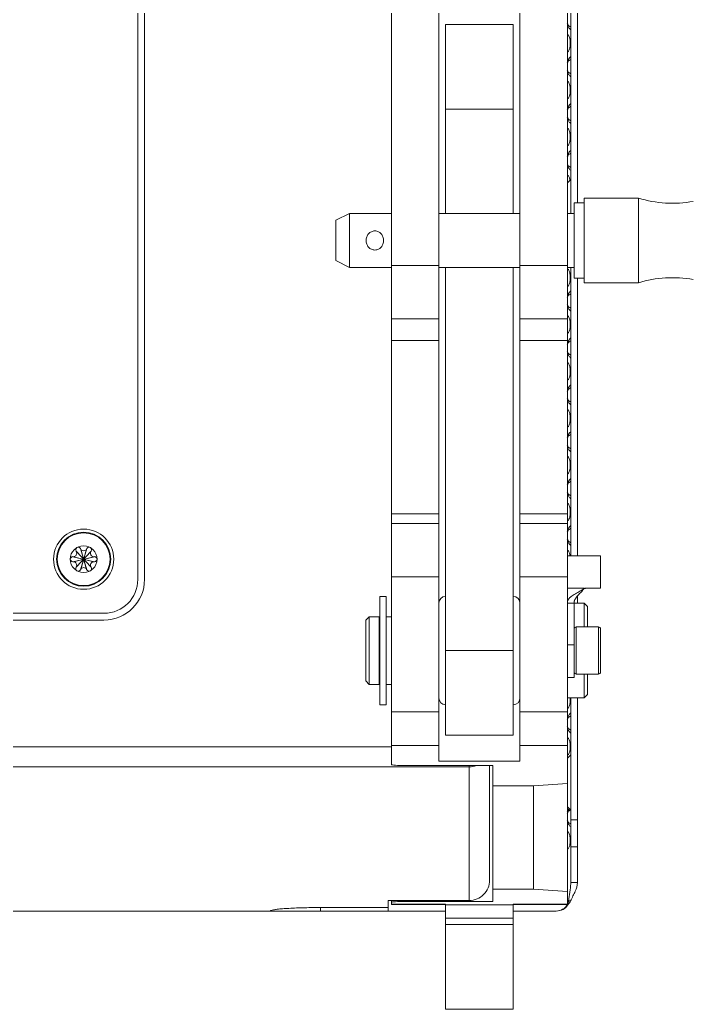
# Model space of a CAD drawing. Header units: millimetres. Extents: x 0 to 2524, y 0 to 1785.
# Drawn here: x 2258.7 to 2358.3, y 1192.5 to 1338.7 of the extents above; entities that cross this region are included whole.
import ezdxf

# ---------------------------------------------------------------- set-up
doc = ezdxf.new("R2010")
doc.units = ezdxf.units.MM
doc.header["$LTSCALE"] = 0.1
doc.layers.get('0').update_dxf_attribs({"lineweight": 13})

msp = doc.modelspace()

# ---------------------------------------------------------------- linework, layer by layer
for p, q in [((2339.67, 1207.96), (2339.67, 1429.47)), ((2313.67, 1228.61), (2313.67, 1393.32)), ((2320.67, 1229.1), (2320.67, 1392.83)), ((2332.67, 1229.1), (2332.67, 1392.83)), ((2340.17, 1391.97), (2340.17, 1310.05)), ((2341.17, 1391.97), (2341.17, 1311.65)), ((2276.17, 1255.97), (2276.17, 1365.97)), ((2277.17, 1365.97), (2277.17, 1255.97)), ((2331.67, 1337.97), (2321.67, 1337.97)), ((2321.67, 1310.05), (2321.67, 1337.97)), ((2331.67, 1310.05), (2331.67, 1337.97)), ((2339.71, 1337.88), (2339.81, 1337.88)), ((2339.71, 1337.88), (2339.71, 1336.52)), ((2339.71, 1333.91), (2339.71, 1332.56)), ((2339.71, 1332.56), (2339.81, 1332.56)), ((2339.71, 1330.95), (2339.81, 1330.95)), ((2339.71, 1330.95), (2339.71, 1329.6)), ((2339.71, 1326.98), (2339.71, 1325.63)), ((2331.67, 1325.47), (2321.67, 1325.47)), ((2339.71, 1325.63), (2339.81, 1325.63)), ((2339.71, 1324.02), (2339.81, 1324.02)), ((2339.71, 1324.02), (2339.71, 1322.67)), ((2339.71, 1320.05), (2339.71, 1318.7)), ((2339.71, 1318.7), (2339.81, 1318.7)), ((2339.71, 1317.09), (2339.81, 1317.09)), ((2339.71, 1317.09), (2339.71, 1315.74)), ((2339.67, 1314.57), (2340.17, 1315.07)), ((2340.67, 1311.65), (2342.17, 1311.65)), ((2340.67, 1300.49), (2340.67, 1311.65)), ((2342.17, 1312.32), (2350.17, 1312.32)), ((2342.17, 1299.82), (2342.17, 1312.32)), ((2350.17, 1299.82), (2350.17, 1312.32)), ((2305.47, 1309.05), (2307.47, 1310.05)), ((2305.47, 1303.09), (2305.47, 1309.05)), ((2307.47, 1310.05), (2313.67, 1310.05)), ((2307.47, 1302.09), (2307.47, 1310.05)), ((2320.67, 1310.05), (2332.67, 1310.05)), ((2339.67, 1310.05), (2340.67, 1310.05)), ((2305.47, 1303.09), (2307.47, 1302.09)), ((2307.47, 1302.09), (2313.67, 1302.09)), ((2313.67, 1302.35), (2320.67, 1302.35)), ((2320.67, 1302.09), (2332.67, 1302.09)), ((2321.67, 1232.97), (2321.67, 1302.09)), ((2331.67, 1232.97), (2331.67, 1302.09)), ((2332.67, 1302.35), (2339.67, 1302.35)), ((2339.67, 1302.09), (2340.67, 1302.09)), ((2339.71, 1302.09), (2339.71, 1301.88)), ((2340.17, 1302.09), (2340.17, 1259.47)), ((2340.67, 1300.49), (2342.17, 1300.49)), ((2341.17, 1300.49), (2341.17, 1259.47)), ((2339.71, 1299.27), (2339.71, 1297.92)), ((2342.17, 1299.82), (2350.17, 1299.82)), ((2339.71, 1297.92), (2339.81, 1297.92)), ((2339.71, 1296.31), (2339.81, 1296.31)), ((2339.71, 1296.31), (2339.71, 1294.96)), ((2313.67, 1294.47), (2320.67, 1294.47)), ((2332.67, 1294.47), (2339.67, 1294.47)), ((2320.67, 1291.27), (2313.67, 1291.27)), ((2339.67, 1291.27), (2332.67, 1291.27)), ((2339.71, 1292.34), (2339.71, 1290.99)), ((2339.71, 1290.99), (2339.81, 1290.99)), ((2339.71, 1289.38), (2339.81, 1289.38)), ((2339.71, 1289.38), (2339.71, 1288.03)), ((2339.71, 1285.41), (2339.71, 1284.06)), ((2339.71, 1284.06), (2339.81, 1284.06)), ((2339.71, 1282.45), (2339.81, 1282.45)), ((2339.71, 1282.45), (2339.71, 1281.1)), ((2339.71, 1278.48), (2339.71, 1277.13)), ((2339.71, 1277.13), (2339.81, 1277.13)), ((2339.71, 1275.52), (2339.81, 1275.52)), ((2339.71, 1275.52), (2339.71, 1274.17)), ((2339.71, 1271.55), (2339.71, 1270.2)), ((2339.71, 1270.2), (2339.81, 1270.2)), ((2339.71, 1268.59), (2339.81, 1268.59)), ((2339.71, 1268.59), (2339.71, 1267.24)), ((2320.67, 1265.67), (2313.67, 1265.67)), ((2339.67, 1265.67), (2332.67, 1265.67)), ((2320.67, 1264.23), (2313.67, 1264.23)), ((2339.67, 1264.23), (2332.67, 1264.23)), ((2339.71, 1264.63), (2339.71, 1263.27)), ((2339.71, 1263.27), (2339.81, 1263.27)), ((2267.69, 1260.54), (2267.74, 1260.47)), ((2267.69, 1260.54), (2268.64, 1257.39)), ((2267.69, 1257.39), (2268.64, 1260.54)), ((2267.74, 1260.47), (2268.6, 1257.47)), ((2267.74, 1257.47), (2268.6, 1260.47)), ((2268.6, 1260.47), (2268.64, 1260.54)), ((2339.71, 1261.67), (2339.81, 1261.67)), ((2339.71, 1261.67), (2339.71, 1260.31)), ((2266.57, 1258.59), (2269.77, 1259.34)), ((2266.57, 1259.34), (2266.65, 1259.34)), ((2266.57, 1259.34), (2269.77, 1258.59)), ((2266.65, 1258.59), (2269.68, 1259.34)), ((2266.65, 1259.34), (2269.68, 1258.59)), ((2267.04, 1260.17), (2269.29, 1257.77)), ((2267.04, 1257.77), (2269.29, 1260.17)), ((2267.09, 1260.09), (2267.04, 1260.17)), ((2267.09, 1260.09), (2269.25, 1257.84)), ((2267.09, 1257.84), (2269.25, 1260.09)), ((2269.29, 1260.17), (2269.25, 1260.09)), ((2269.68, 1259.34), (2269.77, 1259.34)), ((2339.67, 1259.47), (2344.55, 1259.47)), ((2344.55, 1254.67), (2344.55, 1259.47)), ((2266.65, 1258.59), (2266.57, 1258.59)), ((2267.04, 1257.77), (2267.09, 1257.84)), ((2267.74, 1257.47), (2267.69, 1257.39)), ((2268.64, 1257.39), (2268.6, 1257.47)), ((2269.25, 1257.84), (2269.29, 1257.77)), ((2269.77, 1258.59), (2269.68, 1258.59)), ((2320.67, 1256.35), (2313.67, 1256.35)), ((2339.67, 1256.35), (2332.67, 1256.35)), ((2342.12, 1254.67), (2339.67, 1254.67)), ((2342.3, 1254.67), (2344.55, 1254.67)), ((2311.97, 1253.47), (2312.87, 1253.47)), ((2311.97, 1237.47), (2311.97, 1253.47)), ((2312.87, 1253.47), (2312.87, 1237.47)), ((2341.17, 1253.53), (2341.17, 1252.47)), ((2339.67, 1252.47), (2340.67, 1252.47)), ((2340.68, 1252.62), (2340.67, 1252.47)), ((2340.67, 1252.47), (2342.17, 1252.47)), ((2340.67, 1252.47), (2340.67, 1241.47)), ((2342.67, 1251.97), (2342.17, 1252.47)), ((2342.17, 1248.95), (2342.17, 1252.47)), ((2342.67, 1248.95), (2342.67, 1251.97)), ((2066.17, 1250.97), (2271.17, 1250.97)), ((2309.87, 1249.97), (2310.37, 1250.47)), ((2310.37, 1250.47), (2311.87, 1250.47)), ((2310.37, 1240.47), (2310.37, 1250.47)), ((2311.87, 1240.47), (2311.87, 1250.47)), ((2312.87, 1250.47), (2313.67, 1250.47)), ((2271.17, 1249.97), (1699.17, 1249.97)), ((2309.87, 1240.97), (2309.87, 1249.97)), ((2311.87, 1249.47), (2311.97, 1249.47)), ((2340.97, 1248.95), (2344.28, 1248.95)), ((2340.97, 1248.95), (2340.97, 1241.99)), ((2344.28, 1248.95), (2344.28, 1241.99)), ((2344.58, 1248.65), (2344.58, 1242.29)), ((2339.67, 1246.3), (2340.67, 1246.3)), ((2331.67, 1245.47), (2321.67, 1245.47)), ((2311.87, 1241.47), (2311.97, 1241.47)), ((2339.67, 1241.47), (2340.67, 1241.47)), ((2340.97, 1241.99), (2344.28, 1241.99)), ((2342.17, 1238.47), (2342.17, 1241.99)), ((2342.67, 1238.97), (2342.67, 1241.99)), ((2309.87, 1240.97), (2310.37, 1240.47)), ((2310.37, 1240.47), (2311.87, 1240.47)), ((2312.87, 1240.47), (2313.67, 1240.47)), ((2339.67, 1238.47), (2342.17, 1238.47)), ((2340.17, 1238.47), (2340.17, 1211.18)), ((2341.17, 1211.18), (2341.17, 1238.47)), ((2342.67, 1238.97), (2342.17, 1238.47)), ((2311.97, 1237.47), (2312.87, 1237.47)), ((2320.67, 1236.42), (2313.67, 1236.42)), ((2339.67, 1236.42), (2332.67, 1236.42)), ((2339.71, 1236.91), (2339.71, 1235.56)), ((2339.71, 1235.56), (2339.81, 1235.56)), ((2331.67, 1232.97), (2321.67, 1232.97)), ((2339.71, 1233.95), (2339.81, 1233.95)), ((2339.71, 1233.95), (2339.71, 1232.6)), ((1656.67, 1231.26), (2313.67, 1231.26)), ((2320.67, 1231.44), (2313.67, 1231.44)), ((2339.67, 1231.44), (2332.67, 1231.44)), ((2339.67, 1229.57), (2340.17, 1230.07)), ((2339.71, 1229.99), (2339.71, 1229.61)), ((1645.17, 1228.27), (2325.17, 1228.27)), ((2315.67, 1228.47), (2328.67, 1228.47)), ((2320.67, 1229.1), (2332.67, 1229.1)), ((2325.17, 1228.47), (2325.17, 1208.53)), ((2328.17, 1228.47), (2328.17, 1211.54)), ((2328.67, 1208.4), (2328.67, 1228.47)), ((2334.67, 1225.47), (2328.67, 1225.47)), ((2334.67, 1225.47), (2339.67, 1225.82)), ((2334.67, 1210.22), (2334.67, 1225.47)), ((2339.67, 1222.37), (2340.17, 1221.87)), ((2339.71, 1222.32), (2339.71, 1221.71)), ((2339.71, 1221.71), (2339.81, 1221.71)), ((2339.71, 1220.1), (2339.81, 1220.1)), ((2339.71, 1220.1), (2339.71, 1218.75)), ((2341.17, 1220.44), (2340.17, 1220.44)), ((2339.71, 1216.13), (2339.71, 1207.98)), ((2340.17, 1216.44), (2341.17, 1216.44)), ((2340.17, 1211.18), (2341.17, 1211.18)), ((2334.67, 1210.22), (2328.67, 1210.22)), ((2334.67, 1210.22), (2339.67, 1209.87)), ((2325.17, 1208.53), (2313.17, 1208.53)), ((2313.17, 1206.97), (2313.17, 1208.53)), ((2313.67, 1207.96), (2313.67, 1208.53)), ((2321.67, 1207.97), (2313.67, 1207.97)), ((2313.67, 1207.96), (2321.67, 1207.96)), ((2315.67, 1208.53), (2315.67, 1208.4)), ((2315.67, 1208.4), (2328.67, 1208.4)), ((2321.67, 1192.47), (2321.67, 1207.97)), ((2321.67, 1207.9), (2331.67, 1207.9)), ((2339.67, 1207.97), (2331.67, 1207.97)), ((2331.67, 1192.47), (2331.67, 1207.97)), ((2331.67, 1207.96), (2339.67, 1207.96)), ((2339.71, 1207.98), (2339.81, 1207.98)), ((2339.84, 1208.52), (2339.83, 1208.47)), ((2340.16, 1208.47), (2339.83, 1208.47)), ((1657.17, 1206.97), (2313.17, 1206.97)), ((2313.17, 1207.49), (2303.17, 1207.49)), ((2303.17, 1207.49), (2303.17, 1206.97)), ((2313.17, 1206.97), (2321.67, 1206.97)), ((2331.67, 1206.97), (2337.98, 1206.97)), ((2321.67, 1205.91), (2331.67, 1205.91)), ((2321.67, 1204.97), (2331.67, 1204.97)), ((2331.67, 1192.47), (2321.67, 1192.47))]:
    msp.add_line(p, q)
for radius in [4.45, 4, 3.9, 1.98]:
    msp.add_circle((2268.17, 1258.97), radius)
for centre, radius, start, end in [((2341.08, 1338.68), 1.51, 199.5448, 212.2926), ((2341.08, 1331.75), 1.51, 147.7074, 160.4552), ((2341.08, 1331.75), 1.51, 199.5448, 212.2926), ((2341.08, 1324.82), 1.51, 147.7074, 160.4552), ((2341.08, 1324.83), 1.51, 199.5448, 212.2926), ((2341.08, 1317.89), 1.51, 147.7074, 160.4552), ((2341.07, 1317.89), 1.5, 205.7841, 212.3134), ((2355.24, 1329.07), 17.5, 253.165, 280.0027), ((2355.24, 1283.07), 17.5, 79.9973, 106.835), ((2341.08, 1297.11), 1.51, 147.7074, 160.4552), ((2341.08, 1297.11), 1.51, 199.5448, 212.2926), ((2341.08, 1290.18), 1.51, 147.7074, 160.4552), ((2341.08, 1290.18), 1.51, 199.5448, 212.2926), ((2341.02, 1289.58), 1.86, 129.4575, 130.7588), ((2341.08, 1283.25), 1.51, 147.7074, 160.4552), ((2341.08, 1283.26), 1.51, 199.5448, 212.2926), ((2341.08, 1276.33), 1.51, 147.7074, 160.4552), ((2341.08, 1276.33), 1.51, 199.5448, 212.2926), ((2341.08, 1269.4), 1.51, 147.7074, 160.4552), ((2341.08, 1269.4), 1.51, 199.5448, 212.2926), ((2336.36, 1265.89), 3.73, 354.3594, 356.2172), ((2335.72, 1265.93), 4.37, 356.2747, 0.0709), ((2341.08, 1262.47), 1.51, 147.7074, 160.4552), ((2341.08, 1262.47), 1.51, 199.5448, 212.2926), ((2267.37, 1260.35), 0.375, 30, 210), ((2268.17, 1260.72), 0.5, 210, 330), ((2268.97, 1260.35), 0.375, 330, 150), ((2266.57, 1258.97), 0.375, 90, 270), ((2266.65, 1259.84), 0.5, 270, 30), ((2269.68, 1259.84), 0.5, 150, 270), ((2269.77, 1258.97), 0.375, 270, 90), ((2337.27, 1259.15), 2.82, 6.5486, 7.9299), ((2266.65, 1258.09), 0.5, 330, 90), ((2267.37, 1257.58), 0.375, 150, 330), ((2268.17, 1257.22), 0.5, 30, 150), ((2268.97, 1257.58), 0.375, 210, 30), ((2269.68, 1258.09), 0.5, 90, 210), ((2271.17, 1255.97), 6, 270, 0), ((2271.17, 1255.97), 5, 270, 0), ((2342.3, 1254.17), 0.501, 101.1897, 128.1835), ((2341.74, 1250.99), 3.69, 82.8654, 84.1869), ((2342.3, 1254.16), 0.506, 90.0052, 101.1793), ((2342.4, 1254.15), 0.516, 97.5625, 105.1847), ((2321.67, 1252.47), 1, 90, 180), ((2331.67, 1252.47), 1, 0, 90), ((2340.97, 1248.65), 0.3, 90, 180), ((2344.28, 1248.65), 0.3, 0, 90), ((2340.97, 1242.29), 0.3, 180, 270), ((2344.28, 1242.29), 0.3, 270, 0), ((2321.67, 1238.47), 1, 180, 270), ((2331.67, 1238.47), 1, 270, 0), ((2335.65, 1238.23), 4.45, 359.9491, 3.1332), ((2341.08, 1234.76), 1.51, 147.7074, 160.4552), ((2341.08, 1234.08), 1.96, 127.4573, 130.7192), ((2341.68, 1233.22), 3, 120.2131, 121.5968), ((2341.08, 1234.76), 1.51, 199.5448, 212.2926), ((2341.08, 1220.9), 1.51, 147.7074, 160.4552), ((2340.98, 1220.91), 1.5, 147.6807, 151.9368), ((2341.65, 1220.91), 2.09, 145.5518, 147.418), ((2341.08, 1220.9), 1.51, 199.5448, 212.2926), ((2341.09, 1221.58), 1.96, 229.2826, 232.605), ((2338.99, 1217.46), 1.47, 60.6021, 62.4809), ((2338.99, 1217.41), 1.47, 297.5191, 299.3979), ((2337.98, 1208.96), 1.99, 270.043, 329.4109), ((2338.07, 1208.96), 1.99, 270.0397, 327.8265), ((2337.99, 1208.96), 1.98, 329.3416, 330.4322), ((2338.08, 1208.96), 1.99, 327.7516, 330.4304), ((2303.17, 1103.53), 103.96, 89.9985, 90.5895)]:
    msp.add_arc(centre, radius, start, end)
for centre, major_axis, ratio, start_param, end_param in [((2315.67, 1228.61), (2, 0), 0.069927, -3.141593, -1.570796), ((2325.17, 1211.54), (0, 3.01), 0.997492, -3.141593, -1.570796), ((2315.67, 1208.26), (2, 0), 0.069927, 1.570796, 3.141593)]:
    msp.add_ellipse(centre, major_axis=major_axis, ratio=ratio, start_param=start_param, end_param=end_param)
for points, knots in [([(2339.71, 1337.88), (2339.76, 1337.75), (2339.86, 1337.57), (2340.01, 1337.36), (2340.09, 1337.28), (2340.12, 1337.24)], [0, 0, 0, 0, 0.546078, 0.798647, 1, 1, 1, 1]), ([(2339.81, 1337.88), (2339.83, 1337.85), (2339.95, 1337.76), (2340.07, 1337.68), (2340.17, 1337.62)], [0, 0, 0, 0, 0.241329, 1, 1, 1, 1]), ([(2340.08, 1335.63), (2340.07, 1335.68), (2340.04, 1335.91), (2339.98, 1336.14), (2339.9, 1336.29)], [0, 0, 0, 0, 0.253987, 1, 1, 1, 1]), ([(2339.9, 1334.14), (2339.98, 1334.29), (2340.04, 1334.52), (2340.07, 1334.75), (2340.08, 1334.81)], [0, 0, 0, 0, 0.746013, 1, 1, 1, 1]), ([(2340.17, 1333.25), (2340.17, 1333.25), (2340.16, 1333.24), (2340.15, 1333.22), (2340.13, 1333.2), (2340.09, 1333.16), (2340.03, 1333.1), (2339.96, 1333.01), (2339.89, 1332.91), (2339.8, 1332.76), (2339.75, 1332.64), (2339.71, 1332.56)], [0, 0, 0, 0, 0.01125, 0.035902, 0.072518, 0.119468, 0.237514, 0.376492, 0.526849, 0.683039, 1, 1, 1, 1]), ([(2340.17, 1332.81), (2340.13, 1332.79), (2340.01, 1332.71), (2339.89, 1332.63), (2339.81, 1332.56)], [0, 0, 0, 0, 0.257549, 1, 1, 1, 1]), ([(2339.71, 1330.95), (2339.76, 1330.82), (2339.86, 1330.64), (2340.01, 1330.43), (2340.09, 1330.35), (2340.12, 1330.31)], [0, 0, 0, 0, 0.546078, 0.798647, 1, 1, 1, 1]), ([(2339.81, 1330.95), (2339.83, 1330.92), (2339.95, 1330.83), (2340.07, 1330.75), (2340.17, 1330.69)], [0, 0, 0, 0, 0.241329, 1, 1, 1, 1]), ([(2340.08, 1328.7), (2340.07, 1328.76), (2340.04, 1328.98), (2339.98, 1329.21), (2339.9, 1329.36)], [0, 0, 0, 0, 0.253987, 1, 1, 1, 1]), ([(2339.9, 1327.22), (2339.98, 1327.37), (2340.04, 1327.59), (2340.07, 1327.82), (2340.08, 1327.88)], [0, 0, 0, 0, 0.746013, 1, 1, 1, 1]), ([(2340.17, 1326.32), (2340.17, 1326.32), (2340.16, 1326.31), (2340.15, 1326.3), (2340.13, 1326.27), (2340.09, 1326.23), (2340.03, 1326.17), (2339.96, 1326.08), (2339.89, 1325.98), (2339.8, 1325.83), (2339.75, 1325.71), (2339.71, 1325.63)], [0, 0, 0, 0, 0.01125, 0.035902, 0.072518, 0.119468, 0.237514, 0.376492, 0.526849, 0.683039, 1, 1, 1, 1]), ([(2340.17, 1325.88), (2340.13, 1325.86), (2340.01, 1325.79), (2339.89, 1325.7), (2339.81, 1325.63)], [0, 0, 0, 0, 0.257549, 1, 1, 1, 1]), ([(2339.71, 1324.02), (2339.76, 1323.89), (2339.86, 1323.71), (2340.01, 1323.51), (2340.09, 1323.42), (2340.12, 1323.38)], [0, 0, 0, 0, 0.546078, 0.798647, 1, 1, 1, 1]), ([(2339.81, 1324.02), (2339.83, 1324), (2339.95, 1323.9), (2340.07, 1323.82), (2340.17, 1323.77)], [0, 0, 0, 0, 0.241329, 1, 1, 1, 1]), ([(2340.08, 1321.77), (2340.07, 1321.83), (2340.04, 1322.06), (2339.98, 1322.28), (2339.9, 1322.43)], [0, 0, 0, 0, 0.253987, 1, 1, 1, 1]), ([(2339.9, 1320.29), (2339.98, 1320.44), (2340.04, 1320.66), (2340.07, 1320.89), (2340.08, 1320.95)], [0, 0, 0, 0, 0.746013, 1, 1, 1, 1]), ([(2340.17, 1319.39), (2340.17, 1319.39), (2340.16, 1319.38), (2340.15, 1319.37), (2340.13, 1319.35), (2340.09, 1319.3), (2340.03, 1319.24), (2339.96, 1319.15), (2339.89, 1319.05), (2339.8, 1318.9), (2339.75, 1318.78), (2339.71, 1318.7)], [0, 0, 0, 0, 0.01125, 0.035902, 0.072518, 0.119468, 0.237514, 0.376492, 0.526849, 0.683039, 1, 1, 1, 1]), ([(2340.17, 1318.95), (2340.13, 1318.93), (2340.01, 1318.86), (2339.89, 1318.77), (2339.81, 1318.7)], [0, 0, 0, 0, 0.257549, 1, 1, 1, 1]), ([(2339.81, 1317.09), (2339.83, 1317.07), (2339.95, 1316.98), (2340.07, 1316.89), (2340.17, 1316.84)], [0, 0, 0, 0, 0.241329, 1, 1, 1, 1]), ([(2339.85, 1316.81), (2339.89, 1316.74), (2339.98, 1316.62), (2340.08, 1316.5), (2340.12, 1316.45)], [0, 0, 0, 0, 0.555694, 1, 1, 1, 1]), ([(2340.06, 1314.96), (2340.06, 1315.01), (2340.03, 1315.19), (2339.97, 1315.38), (2339.9, 1315.5)], [0, 0, 0, 0, 0.252897, 1, 1, 1, 1]), ([(2312.51, 1306.07), (2312.51, 1306.24), (2312.45, 1306.6), (2312.22, 1306.99), (2311.97, 1307.23), (2311.74, 1307.37), (2311.49, 1307.46), (2311.22, 1307.49), (2310.95, 1307.46), (2310.7, 1307.37), (2310.47, 1307.23), (2310.21, 1306.99), (2309.99, 1306.6), (2309.93, 1306.24), (2309.93, 1306.07)], [0, 0, 0, 0, 0.125615, 0.249729, 0.311802, 0.374114, 0.436875, 0.499999, 0.563124, 0.625885, 0.688197, 0.75027, 0.874385, 1, 1, 1, 1]), ([(2309.93, 1306.07), (2309.93, 1305.89), (2309.99, 1305.54), (2310.21, 1305.14), (2310.47, 1304.9), (2310.7, 1304.76), (2310.95, 1304.68), (2311.22, 1304.65), (2311.49, 1304.68), (2311.74, 1304.76), (2311.97, 1304.9), (2312.22, 1305.14), (2312.45, 1305.54), (2312.51, 1305.89), (2312.51, 1306.07)], [0, 0, 0, 0, 0.125615, 0.249729, 0.311802, 0.374114, 0.436875, 0.499999, 0.563124, 0.625885, 0.688197, 0.75027, 0.874385, 1, 1, 1, 1]), ([(2340.08, 1300.99), (2340.07, 1301.04), (2340.04, 1301.27), (2339.98, 1301.5), (2339.9, 1301.65)], [0, 0, 0, 0, 0.253987, 1, 1, 1, 1]), ([(2339.9, 1299.5), (2339.98, 1299.65), (2340.04, 1299.88), (2340.07, 1300.11), (2340.08, 1300.17)], [0, 0, 0, 0, 0.746013, 1, 1, 1, 1]), ([(2340.17, 1298.61), (2340.17, 1298.61), (2340.16, 1298.6), (2340.15, 1298.58), (2340.13, 1298.56), (2340.09, 1298.52), (2340.03, 1298.46), (2339.96, 1298.37), (2339.89, 1298.27), (2339.8, 1298.12), (2339.75, 1298), (2339.71, 1297.92)], [0, 0, 0, 0, 0.01125, 0.035902, 0.072518, 0.119468, 0.237514, 0.376492, 0.526849, 0.683039, 1, 1, 1, 1]), ([(2340.17, 1298.17), (2340.13, 1298.15), (2340.01, 1298.07), (2339.89, 1297.99), (2339.81, 1297.92)], [0, 0, 0, 0, 0.257549, 1, 1, 1, 1]), ([(2339.71, 1296.31), (2339.76, 1296.18), (2339.86, 1296), (2340.01, 1295.79), (2340.09, 1295.71), (2340.12, 1295.67)], [0, 0, 0, 0, 0.546078, 0.798647, 1, 1, 1, 1]), ([(2339.81, 1296.31), (2339.83, 1296.28), (2339.95, 1296.19), (2340.07, 1296.11), (2340.17, 1296.05)], [0, 0, 0, 0, 0.241329, 1, 1, 1, 1]), ([(2340.08, 1294.06), (2340.07, 1294.12), (2340.04, 1294.34), (2339.98, 1294.57), (2339.9, 1294.72)], [0, 0, 0, 0, 0.253987, 1, 1, 1, 1]), ([(2339.9, 1292.58), (2339.98, 1292.72), (2340.04, 1292.95), (2340.07, 1293.18), (2340.08, 1293.24)], [0, 0, 0, 0, 0.746013, 1, 1, 1, 1]), ([(2340.17, 1291.68), (2340.17, 1291.68), (2340.16, 1291.67), (2340.15, 1291.66), (2340.12, 1291.63), (2340.08, 1291.58), (2340.03, 1291.52), (2339.97, 1291.45), (2339.9, 1291.34), (2339.85, 1291.26), (2339.81, 1291.2)], [0, 0, 0, 0, 0.010557, 0.032604, 0.107671, 0.216909, 0.351313, 0.502028, 0.662786, 1, 1, 1, 1]), ([(2340.17, 1291.24), (2340.14, 1291.22), (2340.02, 1291.15), (2339.91, 1291.08), (2339.84, 1291.01)], [0, 0, 0, 0, 0.256432, 1, 1, 1, 1]), ([(2339.71, 1289.38), (2339.76, 1289.25), (2339.86, 1289.07), (2340.01, 1288.86), (2340.09, 1288.78), (2340.12, 1288.74)], [0, 0, 0, 0, 0.546078, 0.798647, 1, 1, 1, 1]), ([(2339.81, 1289.38), (2339.83, 1289.36), (2339.95, 1289.26), (2340.07, 1289.18), (2340.17, 1289.13)], [0, 0, 0, 0, 0.241329, 1, 1, 1, 1]), ([(2340.08, 1287.13), (2340.07, 1287.19), (2340.04, 1287.41), (2339.98, 1287.64), (2339.9, 1287.79)], [0, 0, 0, 0, 0.253987, 1, 1, 1, 1]), ([(2339.9, 1285.65), (2339.98, 1285.8), (2340.04, 1286.02), (2340.07, 1286.25), (2340.08, 1286.31)], [0, 0, 0, 0, 0.746013, 1, 1, 1, 1]), ([(2340.17, 1284.75), (2340.17, 1284.75), (2340.16, 1284.74), (2340.15, 1284.73), (2340.13, 1284.7), (2340.09, 1284.66), (2340.03, 1284.6), (2339.96, 1284.51), (2339.89, 1284.41), (2339.8, 1284.26), (2339.75, 1284.14), (2339.71, 1284.06)], [0, 0, 0, 0, 0.01125, 0.035902, 0.072518, 0.119468, 0.237514, 0.376492, 0.526849, 0.683039, 1, 1, 1, 1]), ([(2340.17, 1284.31), (2340.13, 1284.29), (2340.01, 1284.22), (2339.89, 1284.13), (2339.81, 1284.06)], [0, 0, 0, 0, 0.257549, 1, 1, 1, 1]), ([(2339.71, 1282.45), (2339.76, 1282.32), (2339.86, 1282.14), (2340.01, 1281.94), (2340.09, 1281.85), (2340.12, 1281.81)], [0, 0, 0, 0, 0.546078, 0.798647, 1, 1, 1, 1]), ([(2339.81, 1282.45), (2339.83, 1282.43), (2339.95, 1282.33), (2340.07, 1282.25), (2340.17, 1282.2)], [0, 0, 0, 0, 0.241329, 1, 1, 1, 1]), ([(2340.08, 1280.2), (2340.07, 1280.26), (2340.04, 1280.49), (2339.98, 1280.71), (2339.9, 1280.86)], [0, 0, 0, 0, 0.253987, 1, 1, 1, 1]), ([(2339.9, 1278.72), (2339.98, 1278.87), (2340.04, 1279.1), (2340.07, 1279.32), (2340.08, 1279.38)], [0, 0, 0, 0, 0.746013, 1, 1, 1, 1]), ([(2340.17, 1277.83), (2340.17, 1277.82), (2340.16, 1277.81), (2340.15, 1277.8), (2340.13, 1277.78), (2340.09, 1277.73), (2340.03, 1277.67), (2339.96, 1277.58), (2339.89, 1277.48), (2339.8, 1277.33), (2339.75, 1277.21), (2339.71, 1277.13)], [0, 0, 0, 0, 0.01125, 0.035902, 0.072518, 0.119468, 0.237514, 0.376492, 0.526849, 0.683039, 1, 1, 1, 1]), ([(2340.17, 1277.38), (2340.13, 1277.37), (2340.01, 1277.29), (2339.89, 1277.2), (2339.81, 1277.13)], [0, 0, 0, 0, 0.257549, 1, 1, 1, 1]), ([(2339.71, 1275.52), (2339.76, 1275.39), (2339.86, 1275.21), (2340.01, 1275.01), (2340.09, 1274.92), (2340.12, 1274.88)], [0, 0, 0, 0, 0.546078, 0.798647, 1, 1, 1, 1]), ([(2339.81, 1275.52), (2339.83, 1275.5), (2339.95, 1275.41), (2340.07, 1275.33), (2340.17, 1275.27)], [0, 0, 0, 0, 0.241329, 1, 1, 1, 1]), ([(2340.08, 1273.27), (2340.07, 1273.33), (2340.04, 1273.56), (2339.98, 1273.78), (2339.9, 1273.93)], [0, 0, 0, 0, 0.253987, 1, 1, 1, 1]), ([(2339.9, 1271.79), (2339.98, 1271.94), (2340.04, 1272.17), (2340.07, 1272.39), (2340.08, 1272.45)], [0, 0, 0, 0, 0.746013, 1, 1, 1, 1]), ([(2340.17, 1270.9), (2340.17, 1270.89), (2340.16, 1270.89), (2340.15, 1270.87), (2340.13, 1270.85), (2340.09, 1270.81), (2340.03, 1270.74), (2339.96, 1270.65), (2339.89, 1270.55), (2339.8, 1270.4), (2339.75, 1270.29), (2339.71, 1270.2)], [0, 0, 0, 0, 0.01125, 0.035902, 0.072518, 0.119468, 0.237514, 0.376492, 0.526849, 0.683039, 1, 1, 1, 1]), ([(2340.17, 1270.46), (2340.13, 1270.44), (2340.01, 1270.36), (2339.89, 1270.27), (2339.81, 1270.2)], [0, 0, 0, 0, 0.257549, 1, 1, 1, 1]), ([(2339.71, 1268.59), (2339.76, 1268.46), (2339.86, 1268.28), (2340.01, 1268.08), (2340.09, 1267.99), (2340.12, 1267.96)], [0, 0, 0, 0, 0.546078, 0.798647, 1, 1, 1, 1]), ([(2339.81, 1268.59), (2339.83, 1268.57), (2339.95, 1268.48), (2340.07, 1268.4), (2340.17, 1268.34)], [0, 0, 0, 0, 0.241329, 1, 1, 1, 1]), ([(2340.08, 1266.34), (2340.07, 1266.4), (2340.04, 1266.63), (2339.98, 1266.86), (2339.9, 1267.01)], [0, 0, 0, 0, 0.253987, 1, 1, 1, 1]), ([(2340, 1263.77), (2339.97, 1263.74), (2339.86, 1263.58), (2339.77, 1263.41), (2339.71, 1263.27)], [0, 0, 0, 0, 0.237201, 1, 1, 1, 1]), ([(2340.17, 1263.53), (2340.13, 1263.51), (2340.01, 1263.43), (2339.89, 1263.35), (2339.81, 1263.27)], [0, 0, 0, 0, 0.257549, 1, 1, 1, 1]), ([(2340.09, 1263.88), (2340.08, 1263.87), (2340.05, 1263.83), (2340.02, 1263.8), (2340, 1263.77)], [0, 0, 0, 0, 0.227119, 1, 1, 1, 1]), ([(2340.17, 1263.97), (2340.17, 1263.97), (2340.16, 1263.96), (2340.14, 1263.94), (2340.12, 1263.91), (2340.1, 1263.89), (2340.09, 1263.88)], [0, 0, 0, 0, 0.093088, 0.300641, 0.608259, 1, 1, 1, 1]), ([(2339.71, 1261.67), (2339.76, 1261.54), (2339.86, 1261.36), (2340.01, 1261.15), (2340.09, 1261.07), (2340.12, 1261.03)], [0, 0, 0, 0, 0.546078, 0.798647, 1, 1, 1, 1]), ([(2339.81, 1261.67), (2339.83, 1261.64), (2339.95, 1261.55), (2340.07, 1261.47), (2340.17, 1261.41)], [0, 0, 0, 0, 0.241329, 1, 1, 1, 1]), ([(2340.06, 1259.54), (2340.06, 1259.58), (2340.03, 1259.77), (2339.96, 1259.95), (2339.9, 1260.08)], [0, 0, 0, 0, 0.252865, 1, 1, 1, 1]), ([(2339.74, 1252.84), (2339.76, 1252.89), (2339.8, 1252.98), (2339.89, 1253.12), (2339.99, 1253.24), (2340.16, 1253.4), (2340.39, 1253.58), (2340.7, 1253.78), (2341.03, 1253.97), (2341.37, 1254.15), (2341.69, 1254.35), (2341.9, 1254.49), (2341.99, 1254.56)], [0, 0, 0, 0, 0.054065, 0.108813, 0.164989, 0.22302, 0.345041, 0.474143, 0.607668, 0.742151, 0.873982, 1, 1, 1, 1]), ([(2342.26, 1254.65), (2342.21, 1254.63), (2342.1, 1254.58), (2342.01, 1254.5), (2341.98, 1254.45)], [0, 0, 0, 0, 0.500174, 1, 1, 1, 1]), ([(2341.98, 1254.45), (2341.98, 1254.46), (2341.98, 1254.5), (2341.98, 1254.54), (2341.99, 1254.56)], [0, 0, 0, 0, 0.319731, 1, 1, 1, 1]), ([(2341.98, 1254.45), (2341.86, 1254.29), (2341.66, 1254.06), (2341.39, 1253.77), (2341.19, 1253.56), (2341, 1253.34), (2340.85, 1253.12), (2340.75, 1252.92), (2340.7, 1252.75), (2340.68, 1252.67), (2340.68, 1252.62)], [0, 0, 0, 0, 0.267832, 0.399221, 0.527243, 0.650726, 0.769335, 0.884403, 0.94179, 1, 1, 1, 1]), ([(2339.9, 1237.15), (2339.98, 1237.3), (2340.04, 1237.53), (2340.07, 1237.75), (2340.08, 1237.81)], [0, 0, 0, 0, 0.746013, 1, 1, 1, 1]), ([(2340, 1236.06), (2339.99, 1236.04), (2339.93, 1235.97), (2339.89, 1235.9), (2339.85, 1235.84)], [0, 0, 0, 0, 0.238341, 1, 1, 1, 1]), ([(2340.1, 1235.78), (2340.09, 1235.77), (2340.01, 1235.72), (2339.94, 1235.67), (2339.89, 1235.63)], [0, 0, 0, 0, 0.25425, 1, 1, 1, 1]), ([(2340.17, 1236.26), (2340.17, 1236.25), (2340.16, 1236.25), (2340.15, 1236.23), (2340.14, 1236.22), (2340.11, 1236.18), (2340.06, 1236.13), (2340.02, 1236.08), (2340, 1236.06)], [0, 0, 0, 0, 0.029817, 0.093737, 0.188731, 0.311207, 0.623524, 1, 1, 1, 1]), ([(2339.71, 1233.95), (2339.76, 1233.82), (2339.86, 1233.64), (2340.01, 1233.44), (2340.09, 1233.35), (2340.12, 1233.31)], [0, 0, 0, 0, 0.546078, 0.798647, 1, 1, 1, 1]), ([(2339.81, 1233.95), (2339.83, 1233.93), (2339.95, 1233.84), (2340.07, 1233.76), (2340.17, 1233.7)], [0, 0, 0, 0, 0.241329, 1, 1, 1, 1]), ([(2340.08, 1231.7), (2340.07, 1231.76), (2340.04, 1231.99), (2339.98, 1232.22), (2339.9, 1232.37)], [0, 0, 0, 0, 0.253987, 1, 1, 1, 1]), ([(2339.9, 1230.22), (2339.98, 1230.37), (2340.04, 1230.6), (2340.07, 1230.83), (2340.08, 1230.88)], [0, 0, 0, 0, 0.746013, 1, 1, 1, 1]), ([(2340.12, 1221.93), (2340.09, 1221.91), (2339.98, 1221.84), (2339.88, 1221.77), (2339.81, 1221.71)], [0, 0, 0, 0, 0.257184, 1, 1, 1, 1]), ([(2339.85, 1219.82), (2339.89, 1219.75), (2339.98, 1219.62), (2340.08, 1219.51), (2340.12, 1219.46)], [0, 0, 0, 0, 0.555694, 1, 1, 1, 1]), ([(2339.89, 1220.02), (2339.92, 1220.01), (2340, 1219.94), (2340.1, 1219.89), (2340.17, 1219.84)], [0, 0, 0, 0, 0.244602, 1, 1, 1, 1]), ([(2340.1, 1217.44), (2340.1, 1217.62), (2340.08, 1217.99), (2339.98, 1218.35), (2339.9, 1218.51)], [0, 0, 0, 0, 0.506901, 1, 1, 1, 1]), ([(2339.71, 1216.13), (2339.75, 1216.16), (2339.89, 1216.32), (2339.98, 1216.52), (2340.02, 1216.67)], [0, 0, 0, 0, 0.254521, 1, 1, 1, 1]), ([(2340.17, 1211.18), (2340.17, 1211.04), (2340.14, 1210.46), (2340.06, 1209.88), (2339.99, 1209.44)], [0, 0, 0, 0, 0.243269, 1, 1, 1, 1]), ([(2341.17, 1211.18), (2341.17, 1210.74), (2340.92, 1210.05), (2340.5, 1209.19), (2340.27, 1208.71), (2340.16, 1208.47)], [0, 0, 0, 0, 0.458848, 0.723008, 1, 1, 1, 1]), ([(2339.99, 1209.44), (2339.97, 1209.36), (2339.92, 1209.06), (2339.88, 1208.75), (2339.84, 1208.52)], [0, 0, 0, 0, 0.248093, 1, 1, 1, 1]), ([(2339.83, 1208.47), (2339.83, 1208.43), (2339.8, 1208.26), (2339.76, 1208.1), (2339.71, 1207.98)], [0, 0, 0, 0, 0.255744, 1, 1, 1, 1]), ([(2302.1, 1207.48), (2301.67, 1207.48), (2300.84, 1207.47), (2299.65, 1207.43), (2298.57, 1207.38), (2297.63, 1207.32), (2296.86, 1207.25), (2296.29, 1207.17), (2295.94, 1207.09), (2295.78, 1207.03), (2295.74, 1206.99), (2295.74, 1206.97)], [0, 0, 0, 0, 0.199292, 0.387154, 0.557771, 0.705883, 0.82695, 0.917351, 0.974692, 0.990901, 1, 1, 1, 1])]:
    msp.add_open_spline(points, degree=3, knots=knots)
for points in [[(2339.9, 1336.29), (2339.85, 1336.38), (2339.79, 1336.46), (2339.71, 1336.52)], [(2340.1, 1335.22), (2340.1, 1335.35), (2340.09, 1335.49), (2340.08, 1335.63)], [(2340.08, 1334.81), (2340.09, 1334.94), (2340.1, 1335.08), (2340.1, 1335.22)], [(2339.71, 1333.91), (2339.79, 1333.98), (2339.85, 1334.06), (2339.9, 1334.14)], [(2339.9, 1329.36), (2339.85, 1329.45), (2339.79, 1329.53), (2339.71, 1329.6)], [(2340.1, 1328.29), (2340.1, 1328.43), (2340.09, 1328.56), (2340.08, 1328.7)], [(2340.08, 1327.88), (2340.09, 1328.01), (2340.1, 1328.15), (2340.1, 1328.29)], [(2339.71, 1326.98), (2339.79, 1327.05), (2339.85, 1327.13), (2339.9, 1327.22)], [(2339.9, 1322.43), (2339.85, 1322.52), (2339.79, 1322.6), (2339.71, 1322.67)], [(2340.1, 1321.36), (2340.1, 1321.5), (2340.09, 1321.63), (2340.08, 1321.77)], [(2340.08, 1320.95), (2340.09, 1321.09), (2340.1, 1321.22), (2340.1, 1321.36)], [(2339.71, 1320.05), (2339.79, 1320.12), (2339.85, 1320.2), (2339.9, 1320.29)], [(2339.71, 1317.09), (2339.75, 1316.99), (2339.8, 1316.9), (2339.85, 1316.81)], [(2339.9, 1315.5), (2339.85, 1315.59), (2339.79, 1315.67), (2339.71, 1315.74)], [(2339.9, 1301.65), (2339.85, 1301.73), (2339.79, 1301.82), (2339.71, 1301.88)], [(2340.1, 1300.58), (2340.1, 1300.71), (2340.09, 1300.85), (2340.08, 1300.99)], [(2340.08, 1300.17), (2340.09, 1300.3), (2340.1, 1300.44), (2340.1, 1300.58)], [(2339.71, 1299.27), (2339.79, 1299.33), (2339.85, 1299.42), (2339.9, 1299.5)], [(2339.9, 1294.72), (2339.85, 1294.81), (2339.79, 1294.89), (2339.71, 1294.96)], [(2340.1, 1293.65), (2340.1, 1293.78), (2340.09, 1293.92), (2340.08, 1294.06)], [(2339.71, 1292.34), (2339.79, 1292.41), (2339.85, 1292.49), (2339.9, 1292.58)], [(2340.08, 1293.24), (2340.09, 1293.37), (2340.1, 1293.51), (2340.1, 1293.65)], [(2339.81, 1291.2), (2339.78, 1291.13), (2339.74, 1291.06), (2339.71, 1290.99)], [(2339.9, 1287.79), (2339.85, 1287.88), (2339.79, 1287.96), (2339.71, 1288.03)], [(2340.1, 1286.72), (2340.1, 1286.86), (2340.09, 1286.99), (2340.08, 1287.13)], [(2340.08, 1286.31), (2340.09, 1286.45), (2340.1, 1286.58), (2340.1, 1286.72)], [(2339.71, 1285.41), (2339.79, 1285.48), (2339.85, 1285.56), (2339.9, 1285.65)], [(2339.9, 1280.86), (2339.85, 1280.95), (2339.79, 1281.03), (2339.71, 1281.1)], [(2340.1, 1279.79), (2340.1, 1279.93), (2340.09, 1280.06), (2340.08, 1280.2)], [(2340.08, 1279.38), (2340.09, 1279.52), (2340.1, 1279.65), (2340.1, 1279.79)], [(2339.71, 1278.48), (2339.79, 1278.55), (2339.85, 1278.63), (2339.9, 1278.72)], [(2339.9, 1273.93), (2339.85, 1274.02), (2339.79, 1274.1), (2339.71, 1274.17)], [(2340.1, 1272.86), (2340.1, 1273), (2340.09, 1273.14), (2340.08, 1273.27)], [(2340.08, 1272.45), (2340.09, 1272.59), (2340.1, 1272.73), (2340.1, 1272.86)], [(2339.71, 1271.55), (2339.79, 1271.62), (2339.85, 1271.7), (2339.9, 1271.79)], [(2339.9, 1267.01), (2339.85, 1267.09), (2339.79, 1267.18), (2339.71, 1267.24)], [(2340.1, 1265.93), (2340.1, 1266.07), (2340.09, 1266.21), (2340.08, 1266.34)], [(2339.71, 1264.63), (2339.79, 1264.69), (2339.85, 1264.78), (2339.9, 1264.86)], [(2339.9, 1264.86), (2339.95, 1264.96), (2339.99, 1265.06), (2340.02, 1265.16)], [(2340.02, 1265.16), (2340.05, 1265.28), (2340.07, 1265.4), (2340.08, 1265.52)], [(2339.9, 1260.08), (2339.85, 1260.17), (2339.79, 1260.25), (2339.71, 1260.31)], [(2339.71, 1236.91), (2339.79, 1236.98), (2339.85, 1237.06), (2339.9, 1237.15)], [(2340.08, 1237.81), (2340.09, 1237.95), (2340.1, 1238.08), (2340.1, 1238.22)], [(2339.85, 1235.84), (2339.8, 1235.75), (2339.75, 1235.66), (2339.71, 1235.56)], [(2339.9, 1232.37), (2339.85, 1232.45), (2339.79, 1232.53), (2339.71, 1232.6)], [(2340.1, 1231.29), (2340.1, 1231.43), (2340.09, 1231.57), (2340.08, 1231.7)], [(2340.08, 1230.88), (2340.09, 1231.02), (2340.1, 1231.16), (2340.1, 1231.29)], [(2339.71, 1229.99), (2339.79, 1230.05), (2339.85, 1230.13), (2339.9, 1230.22)], [(2325.17, 1228.27), (2325.52, 1228.27), (2325.89, 1228.34), (2326.22, 1228.46)], [(2339.89, 1222.04), (2339.82, 1221.94), (2339.76, 1221.82), (2339.71, 1221.71)], [(2339.71, 1220.1), (2339.75, 1220), (2339.8, 1219.91), (2339.85, 1219.82)], [(2339.9, 1218.51), (2339.85, 1218.6), (2339.79, 1218.68), (2339.71, 1218.75)], [(2340.02, 1216.67), (2340.05, 1216.78), (2340.07, 1216.91), (2340.08, 1217.03)], [(2340.08, 1217.03), (2340.09, 1217.16), (2340.1, 1217.3), (2340.1, 1217.44)], [(2339.81, 1207.98), (2339.95, 1208.12), (2340.08, 1208.28), (2340.16, 1208.47)]]:
    msp.add_open_spline(points, degree=3)

doc.saveas('drawing.dxf')
